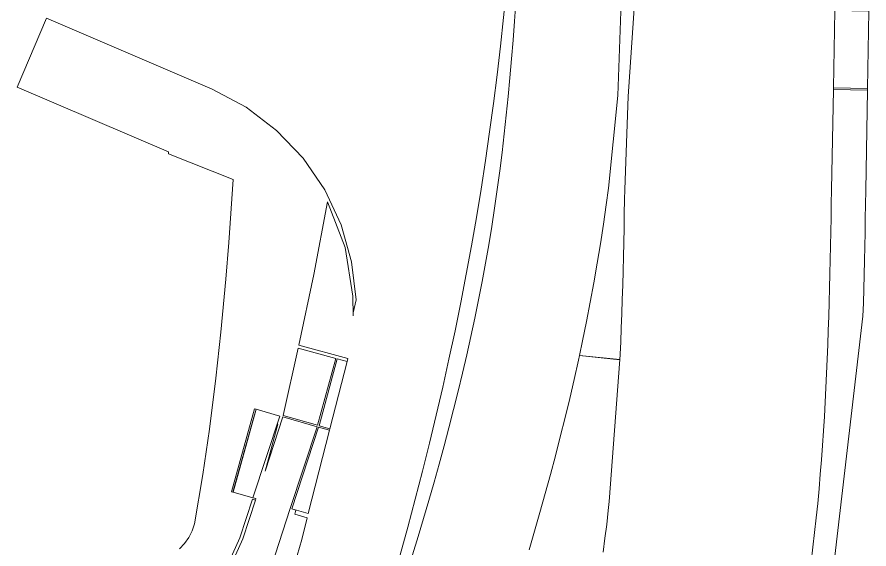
# Model space of a CAD drawing. Header units: metres. Extents: x 105146 to 106170, y 111783 to 118163.
# Drawn here: x 105897.6 to 105954.9, y 114717.7 to 114753.4 of the extents above; entities that cross this region are included whole.
import ezdxf

# ---------------------------------------------------------------- set-up
doc = ezdxf.new("R2010")
doc.units = ezdxf.units.M
doc.layers.add('20-EP-ZONA-DURA', color=253, linetype='CONTINUOUS', lineweight=13)
doc.layers.add('20-EP-ZONA-VERDE', color=84, linetype='CONTINUOUS', lineweight=13)

msp = doc.modelspace()

# ---------------------------------------------------------------- linework, layer by layer
at = {"layer": '20-EP-ZONA-DURA'}
for points in [[(105954.8937, 114753.8253), (105954.8013, 114748.6263), (105952.5017, 114748.6671), (105952.5939, 114753.8663), (105954.8937, 114753.8253)], [(105915.5219, 114726.6677), (105917.8297, 114726.0077), (105919.0589, 114730.5011), (105916.5191, 114731.1959), (105915.5219, 114726.6677)]]:
    msp.add_lwpolyline(points, close=True, dxfattribs=at)
for points in [[(105908.545, 114717.695), (105908.8883, 114718.058), (105909.175, 114718.467), (105909.3991, 114718.9135), (105909.5559, 114719.3879), (105910.1165, 114722.6899), (105910.5641, 114725.7535), (105910.9945, 114729.1775), (105911.3273, 114732.2537), (105911.6613, 114735.8205), (105911.8655, 114738.2817), (105912.1447, 114742.5223), (105907.8037, 114744.2403), (105907.8131, 114744.3829), (105897.6237, 114748.7129), (105899.5991, 114753.3613), (105910.7321, 114748.5843), (105913.016, 114747.3772), (105915.0759, 114745.8183), (105916.858, 114743.9482), (105918.316, 114741.8157), (105919.4117, 114739.4764), (105920.1167, 114736.9912), (105920.4126, 114734.4249), (105920.2233, 114733.561), (105920.2217, 114733.5529), (105920.2188, 114733.5249), (105920.2135, 114733.3649), (105920.2025, 114734.6821), (105919.6893, 114737.9418), (105918.4877, 114741.0151), (105917.5825, 114736.1405), (105916.5701, 114731.3895), (105919.8548, 114730.491), (105919.8107, 114730.2955), (105919.1553, 114730.4747), (105917.9251, 114725.9799), (105918.6573, 114725.7707), (105918.6325, 114725.6737), (105917.8945, 114725.8847), (105916.0893, 114720.3885), (105916.374, 114720.3075), (105916.2979, 114720.0295), (105917.1309, 114719.7925), (105916.758, 114718.3317), (105916.4589, 114717.2549)], [(105951.0073, 114716.8417), (105951.1291, 114717.8231), (105951.2427, 114718.8033), (105951.3482, 114719.7824), (105951.4464, 114720.7601), (105951.5373, 114721.7365), (105951.6215, 114722.7112), (105951.6992, 114723.6846), (105951.7706, 114724.6562), (105951.8361, 114725.6262), (105951.8962, 114726.5942), (105951.9512, 114727.5606), (105952.0015, 114728.5254), (105952.0471, 114729.4881), (105952.0885, 114730.4489), (105952.1262, 114731.4077), (105952.1604, 114732.3645), (105952.1914, 114733.3195), (105952.2194, 114734.2723), (105952.2452, 114735.2232), (105952.2684, 114736.172), (105952.2901, 114737.1187), (105952.3099, 114738.0634), (105952.3285, 114739.003), (105952.3463, 114739.9446), (105952.3633, 114740.8842), (105952.3799, 114741.8216), (105952.4999, 114748.5671), (105954.7996, 114748.5263), (105954.6797, 114741.7807), (105954.6629, 114740.8431), (105954.6459, 114739.9029), (105954.6281, 114738.9599), (105954.6095, 114738.0165), (105954.5895, 114737.0685), (105954.5679, 114736.1175), (105954.5187, 114734.2073), (105954.4929, 114733.3351), (105954.4929, 114733.3351), (105951.868, 114710.8813)], [(105932.042, 114717.6372), (105932.4122, 114718.8957), (105932.7753, 114720.1576), (105933.1307, 114721.4231), (105933.478, 114722.692), (105933.8166, 114723.9644), (105934.1463, 114725.2407), (105934.4665, 114726.5204), (105934.7767, 114727.8039), (105935.0765, 114729.0912), (105935.3655, 114730.3823), (105935.4313, 114730.6892), (105938.1521, 114730.4224), (105937.4388, 114720.8949), (105937.3712, 114720.2802), (105937.2614, 114719.349), (105937.1438, 114718.4201), (105937.0185, 114717.4934)], [(105914.9725, 114717.3116), (105915.9859, 114720.4179), (105917.7995, 114725.9123), (105915.4911, 114726.5737), (105914.2929, 114722.9325), (105915.1525, 114726.0751), (105915.1202, 114726.0839), (105915.2993, 114726.6269), (105913.6885, 114727.0887), (105913.6885, 114727.0887), (105913.5881, 114727.1165), (105912.0447, 114721.5387), (105912.1411, 114721.5121), (105913.5381, 114726.5613), (105913.6885, 114727.0887), (105912.1443, 114721.5151), (105913.4859, 114721.1297), (105913.489, 114721.1391), (105913.6851, 114721.0854), (105913.6817, 114721.0751), (105913.6475, 114720.979), (105913.4575, 114721.0331), (105912.6085, 114718.4363), (105911.4239, 114715.8013)]]:
    msp.add_lwpolyline(points, dxfattribs=at)
at = {"layer": '20-EP-ZONA-VERDE'}
for points in [[(105923.3793, 114717.3023), (105923.8903, 114719.1705), (105924.3883, 114721.0423), (105924.8727, 114722.9177), (105925.3425, 114724.7969), (105925.7975, 114726.6799), (105926.2367, 114728.5665), (105926.6595, 114730.4571), (105927.0655, 114732.3515), (105927.4537, 114734.2495), (105927.8237, 114736.1513), (105928.1745, 114738.0567), (105928.5059, 114739.9657), (105928.8183, 114741.8777), (105929.1121, 114743.7927), (105929.3881, 114745.7103), (105929.6467, 114747.6303), (105929.8889, 114749.5521), (105930.1149, 114751.4761), (105930.3255, 114753.4017), (105930.5215, 114755.3287)], [(105931.1521, 114754.4109), (105931.0659, 114753.1451), (105930.9721, 114751.8811), (105930.8705, 114750.6189), (105930.7605, 114749.3585), (105930.6419, 114748.1003), (105930.5143, 114746.8443), (105930.3769, 114745.5903), (105930.2299, 114744.3389), (105930.0725, 114743.0899), (105929.9045, 114741.8435), (105929.7255, 114740.5999), (105929.5349, 114739.3591), (105929.3327, 114738.1217), (105929.1183, 114736.8871), (105928.8913, 114735.6551), (105928.6519, 114734.4241), (105928.4001, 114733.1945), (105928.1369, 114731.9659), (105927.8621, 114730.7387), (105927.5767, 114729.5125), (105927.2805, 114728.2877), (105926.9745, 114727.0641), (105926.6587, 114725.8417), (105926.3335, 114724.6203), (105925.9997, 114723.4001), (105925.6573, 114722.1811), (105925.3069, 114720.9629), (105924.9487, 114719.7457), (105924.5833, 114718.5295), (105924.2113, 114717.3139)], [(105939.1414, 114754.3506), (105938.7008, 114748.1045), (105938.4781, 114741.8465), (105938.4659, 114741.1831), (105938.4479, 114740.2193), (105938.4287, 114739.2541), (105938.4083, 114738.2923), (105938.3865, 114737.3315), (105938.3627, 114736.3719), (105938.3367, 114735.4139), (105938.3081, 114734.4571), (105938.2769, 114733.5015), (105938.2423, 114732.5473), (105938.2045, 114731.5945), (105938.1509, 114730.3937), (105935.4337, 114730.6871), (105935.6431, 114731.6771), (105935.9089, 114732.9757), (105936.1621, 114734.2779), (105936.4027, 114735.5837), (105936.6299, 114736.8917), (105936.8439, 114738.2011), (105937.0449, 114739.5113), (105937.2337, 114740.8219), (105937.3831, 114741.9299), (105938.0183, 114748.1704), (105938.2464, 114754.4386)]]:
    msp.add_lwpolyline(points, dxfattribs=at)
for points in [[(105954.8013, 114748.6263), (105954.7995, 114748.5263), (105952.4999, 114748.5671), (105952.5017, 114748.6671), (105954.8013, 114748.6263)], [(105919.8107, 114730.2955), (105918.6573, 114725.7707), (105917.9251, 114725.9799), (105919.1553, 114730.4747), (105919.8107, 114730.2955)], [(105913.6885, 114727.0887), (105913.5381, 114726.5613), (105912.1411, 114721.5121), (105912.0447, 114721.5387), (105913.5881, 114727.1165), (105913.6885, 114727.0887)], [(105915.2993, 114726.6269), (105913.4859, 114721.1297), (105912.1443, 114721.5151), (105913.6885, 114727.0887), (105915.2993, 114726.6269)], [(105918.6325, 114725.6737), (105917.2023, 114720.0719), (105916.0893, 114720.3885), (105917.8945, 114725.8847), (105918.6325, 114725.6737)], [(105913.6501, 114720.9783), (105912.7985, 114718.3741), (105911.6225, 114715.7449), (105911.4239, 114715.8013), (105912.6085, 114718.4363), (105913.4575, 114721.0331), (105913.6501, 114720.9783)]]:
    msp.add_lwpolyline(points, close=True, dxfattribs=at)

doc.saveas('drawing.dxf')
